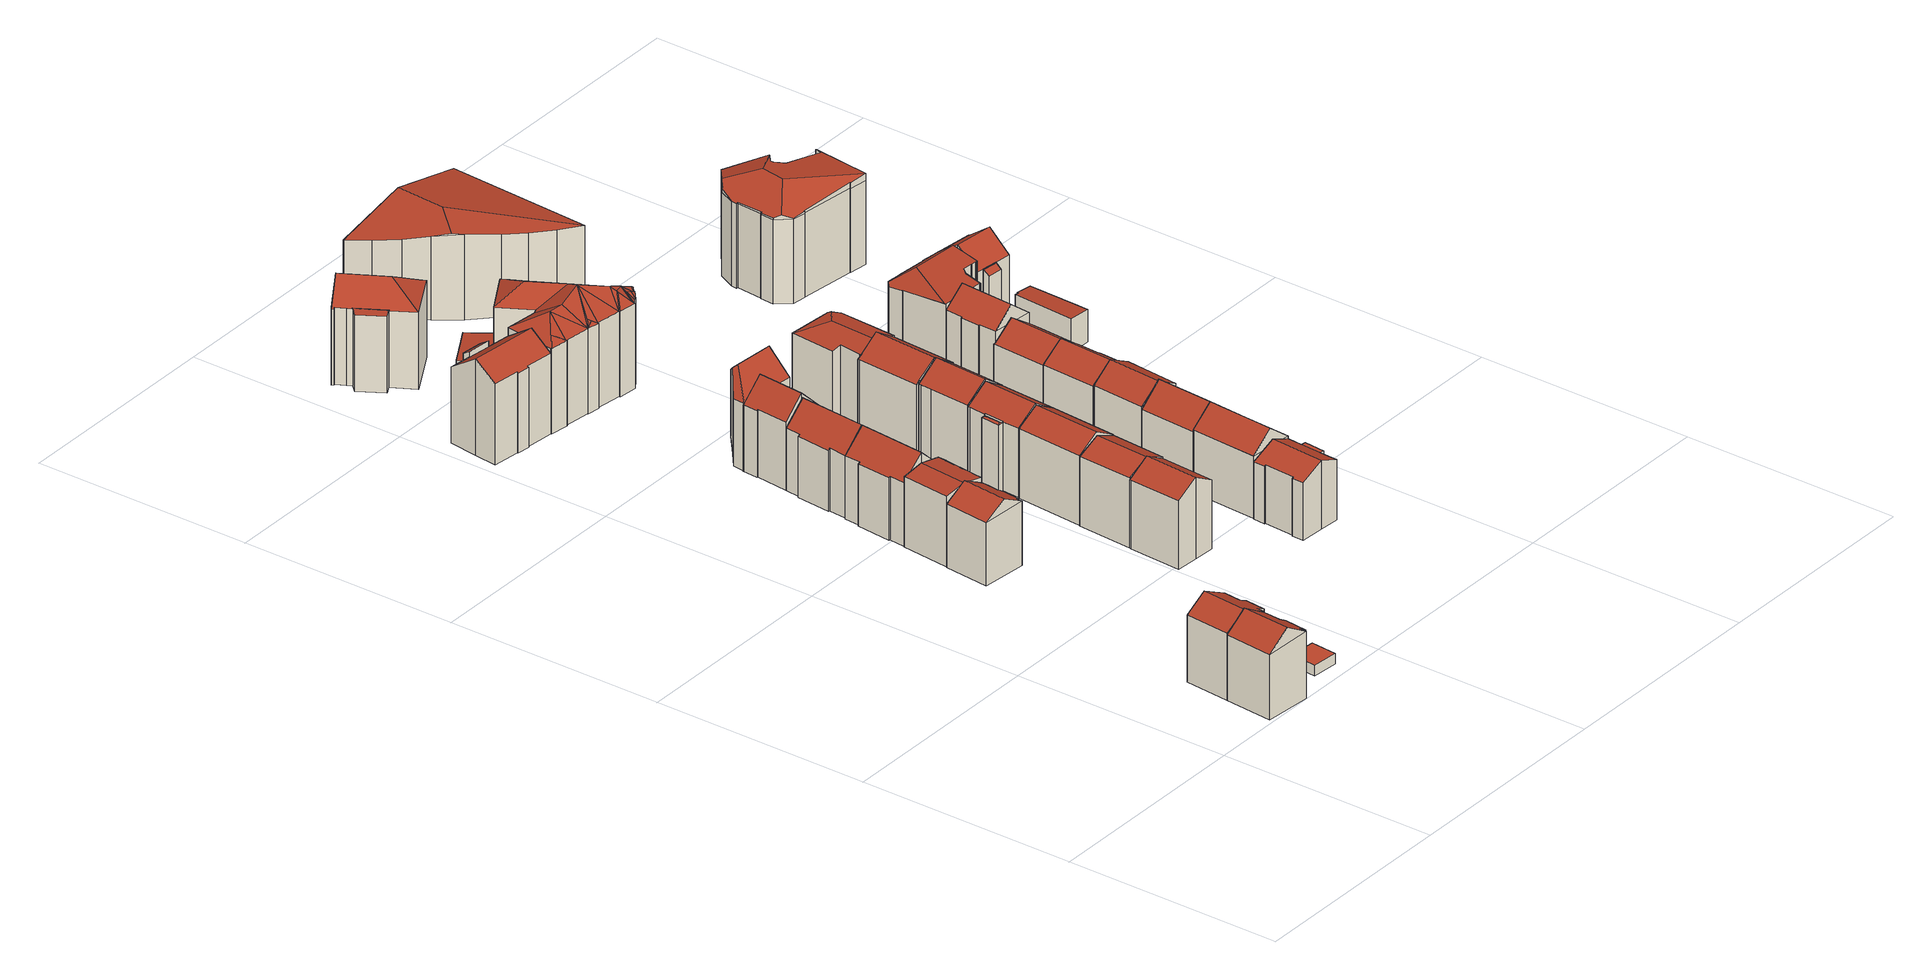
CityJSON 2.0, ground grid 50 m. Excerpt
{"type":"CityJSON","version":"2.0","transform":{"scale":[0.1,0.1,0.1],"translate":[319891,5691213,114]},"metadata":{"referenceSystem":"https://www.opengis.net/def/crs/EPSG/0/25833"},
"CityObjects":{
"building1":{"type":"Building","attributes":{"Dachtyp_tdc":"tdcFreeFormRoof","Gemeindeschluessel":14713000,"Dachneigung":31.63,"QualitaetDacherkennung":56,"Geometrietyp2DReferenz":"3000","function":"31001_9998","roofType":"5000","measuredHeight":18.72},"geometry":[{"type":"MultiSurface","lod":"2","boundaries":[[[0,1,2,3]],[[1,4,5,2]],[[4,6,7,5]],[[6,8,9,7]],[[8,10,11,9]],[[10,12,13,11]],[[12,14,15,13]],[[14,0,3,15]],[[16,17,1,0]],[[6,4,17,16,14,12,10,8]],[[4,1,17]],[[0,14,16]],[[3,2,5,7,9,11,13,15]]],"semantics":{"surfaces":[{"type":"WallSurface"},{"type":"RoofSurface"},{"type":"GroundSurface"}],"values":[0,0,0,0,0,0,0,0,1,1,0,0,2]}}]},
"building2":{"type":"Building","attributes":{"Dachtyp_tdc":"tdcFreeFormRoof","Gemeindeschluessel":14713000,"Dachneigung":27.07,"QualitaetDacherkennung":45,"Geometrietyp2DReferenz":"3000","function":"31001_9998","roofType":"5000","measuredHeight":18.36},"geometry":[{"type":"MultiSurface","lod":"2","boundaries":[[[18,19,20,21]],[[19,22,23,20]],[[22,24,5,23]],[[24,25,2,5]],[[25,26,27,2]],[[26,28,29,27]],[[28,30,31,29]],[[30,32,33,31]],[[32,34,35,33]],[[34,18,21,35]],[[36,37,26,25]],[[34,32,30,28,37,36,24,22,19,18]],[[28,26,37]],[[25,24,36]],[[21,20,23,5,2,27,29,31,33,35]]],"semantics":{"surfaces":[{"type":"WallSurface"},{"type":"RoofSurface"},{"type":"GroundSurface"}],"values":[0,0,0,0,0,0,0,0,0,0,1,1,0,0,2]}}]},
"building3":{"type":"Building","attributes":{"Dachtyp_tdc":"tdcPolyFlatRoof","Gemeindeschluessel":14713000,"Dachneigung":0,"QualitaetDacherkennung":78,"Geometrietyp2DReferenz":"3000","function":"31001_9998","roofType":"1000","measuredHeight":2.39},"geometry":[{"type":"MultiSurface","lod":"2","boundaries":[[[38,39,40,41]],[[39,42,43,40]],[[42,44,45,43]],[[44,38,41,45]],[[44,42,39,38]],[[41,40,43,45]]],"semantics":{"surfaces":[{"type":"WallSurface"},{"type":"RoofSurface"},{"type":"GroundSurface"}],"values":[0,0,0,0,1,2]}}]},
"building4":{"type":"Building","attributes":{"Dachtyp_tdc":"tdcFreeFormRoof","Gemeindeschluessel":14713000,"Dachneigung":29.13,"QualitaetDacherkennung":79,"Geometrietyp2DReferenz":"3000","function":"31001_9998","roofType":"5000","measuredHeight":17.51},"geometry":[{"type":"MultiSurface","lod":"2","boundaries":[[[46,47,48,49]],[[47,50,51,48]],[[50,52,53,51]],[[52,54,55,53]],[[54,56,57,55]],[[56,58,59,57]],[[58,60,61,59]],[[60,62,63,61]],[[62,64,65,63]],[[64,66,67,65]],[[66,68,69,67]],[[68,70,71,69]],[[70,46,49,71]],[[62,60,58,56,54,52,50,72,73,70,68,66,64]],[[73,72,47,46]],[[50,47,72]],[[46,70,73]],[[49,48,51,53,55,57,59,61,63,65,67,69,71]]],"semantics":{"surfaces":[{"type":"WallSurface"},{"type":"RoofSurface"},{"type":"GroundSurface"}],"values":[0,0,0,0,0,0,0,0,0,0,0,0,0,1,1,0,0,2]}}]},
"building5":{"type":"Building","attributes":{"Gemeindeschluessel":14713000,"Geometrietyp2DReferenz":"3000","function":"31001_9998","roofType":"9999"},"children":["building5-1","building5-2"]},
"building5-1":{"type":"BuildingPart","attributes":{"Dachtyp_tdc":"tdcPolyFlatRoof","Dachneigung":51.06,"QualitaetDacherkennung":59,"Geometrietyp2DReferenz":"3000","roofType":"2100","measuredHeight":15.85},"parents":["building5"],"geometry":[{"type":"MultiSurface","lod":"2","boundaries":[[[74,75,76,77]],[[75,78,79,76]],[[78,80,81,79]],[[80,82,83,81]],[[82,84,85,83]],[[84,86,87,85]],[[86,84,82,80,78,75,74,88]],[[89,77,76,79,81,83,85,87]],[[74,77,89,88]],[[89,87,86,88]]],"semantics":{"surfaces":[{"type":"WallSurface"},{"type":"RoofSurface"},{"type":"GroundSurface"},{"type":"ClosureSurface"}],"values":[0,0,0,0,0,0,1,2,3,3]}}]},
"building5-2":{"type":"BuildingPart","attributes":{"Dachtyp_tdc":"tdcGableRoof","Dachneigung":10.21,"QualitaetDacherkennung":66,"Geometrietyp2DReferenz":"3000","roofType":"3100","measuredHeight":16.88},"parents":["building5"],"geometry":[{"type":"MultiSurface","lod":"2","boundaries":[[[90,87,86]],[[90,91,92,87]],[[91,93,94,92]],[[93,95,96,94]],[[95,97,98,96]],[[97,99,100,98]],[[99,101,102,100]],[[101,103,74,77,102]],[[99,97,95,93]],[[93,91,90,104,103,101,99]],[[89,87,92,94,96,98,100,102,77]],[[86,88,104,90]],[[86,87,89,88]],[[88,74,103,104]],[[88,89,77,74]]],"semantics":{"surfaces":[{"type":"WallSurface"},{"type":"RoofSurface"},{"type":"GroundSurface"},{"type":"ClosureSurface"}],"values":[0,0,0,0,0,0,0,0,1,1,2,0,3,0,3]}}]},
"building6":{"type":"Building","attributes":{"Dachtyp_tdc":"tdcGableRoof","Gemeindeschluessel":14713000,"Dachneigung":43.75,"QualitaetDacherkennung":89,"Geometrietyp2DReferenz":"3000","function":"31001_9998","roofType":"3100","measuredHeight":19.05},"geometry":[{"type":"MultiSurface","lod":"2","boundaries":[[[105,106,107,108]],[[106,109,110,107]],[[109,111,112,110]],[[111,113,114,112]],[[113,115,116,114]],[[115,117,118,116]],[[117,119,120,118]],[[119,121,122,120]],[[121,123,124,122]],[[123,125,126,124]],[[125,127,128,126]],[[127,129,130,128]],[[129,131,132,130]],[[131,133,134,132]],[[133,105,108,134]],[[129,127,125,123,121,119,117,115]],[[115,113,111,109,106,105,133,131,129]],[[108,107,110,112,114,116,118,120,122,124,126,128,130,132,134]]],"semantics":{"surfaces":[{"type":"WallSurface"},{"type":"RoofSurface"},{"type":"GroundSurface"}],"values":[0,0,0,0,0,0,0,0,0,0,0,0,0,0,0,1,1,2]}}]},
"building7":{"type":"Building","attributes":{"Gemeindeschluessel":14713000,"Geometrietyp2DReferenz":"3000","function":"31001_9998","roofType":"9999"},"children":["building7-1","building7-2"]},
"building7-1":{"type":"BuildingPart","attributes":{"Dachtyp_tdc":"tdcGableRoof","Dachneigung":34.58,"QualitaetDacherkennung":81,"Geometrietyp2DReferenz":"3000","roofType":"3100","measuredHeight":21.74},"parents":["building7"],"geometry":[{"type":"MultiSurface","lod":"2","boundaries":[[[135,136,137,138]],[[136,139,140,137]],[[139,141,142,140]],[[141,143,144,142]],[[143,145,146,144]],[[145,147,148,146]],[[147,149,148]],[[150,151,152,153]],[[151,154,155,152]],[[154,156,157,155]],[[156,158,159,157]],[[158,160,161,159]],[[160,162,163,161]],[[162,135,138,163]],[[158,156,154,151,150,149,147,145,143]],[[143,141,139,136,135,162,160,158]],[[138,137,140,142,144,146,148,153,152,155,157,159,161,163]],[[153,148,149,150]]],"semantics":{"surfaces":[{"type":"WallSurface"},{"type":"RoofSurface"},{"type":"GroundSurface"},{"type":"ClosureSurface"}],"values":[0,0,0,0,0,0,0,0,0,0,0,0,0,0,1,1,2,3]}}]},
"building7-2":{"type":"BuildingPart","attributes":{"Dachtyp_tdc":"tdcPolyFlatRoof","Dachneigung":32.95,"QualitaetDacherkennung":65,"Geometrietyp2DReferenz":"3000","roofType":"2100","measuredHeight":18.47},"parents":["building7"],"geometry":[{"type":"MultiSurface","lod":"2","boundaries":[[[164,165,166,148,149]],[[165,167,168,166]],[[167,169,170,168]],[[169,171,172,170]],[[171,173,150,153,172]],[[173,171,169,167,165,164]],[[148,166,168,170,172,153]],[[149,150,173,164]],[[149,148,153,150]]],"semantics":{"surfaces":[{"type":"WallSurface"},{"type":"RoofSurface"},{"type":"GroundSurface"},{"type":"ClosureSurface"}],"values":[0,0,0,0,0,1,2,0,3]}}]},
"building8":{"type":"Building","attributes":{"Dachtyp_tdc":"tdcGableRoof","Gemeindeschluessel":14713000,"Dachneigung":44.72,"QualitaetDacherkennung":88,"Geometrietyp2DReferenz":"3000","function":"31001_9998","roofType":"3100","measuredHeight":18.91},"geometry":[{"type":"MultiSurface","lod":"2","boundaries":[[[174,175,176,177]],[[175,178,179,176]],[[178,180,181,179]],[[180,182,183,181]],[[182,184,185,183]],[[184,127,186,185]],[[127,187,188,186]],[[187,189,190,188]],[[189,191,192,190]],[[191,193,194,192]],[[193,195,196,194]],[[195,197,198,196]],[[197,199,200,198]],[[199,201,202,200]],[[201,174,177,202]],[[197,195,193,191,189,187,127,184]],[[184,182,180,178,175,174,201,199,197]],[[177,176,179,181,183,185,186,188,190,192,194,196,198,200,202]]],"semantics":{"surfaces":[{"type":"WallSurface"},{"type":"RoofSurface"},{"type":"GroundSurface"}],"values":[0,0,0,0,0,0,0,0,0,0,0,0,0,0,0,1,1,2]}}]},
"building9":{"type":"Building","attributes":{"Dachtyp_tdc":"tdcGableRoof","Gemeindeschluessel":14713000,"Dachneigung":29.95,"QualitaetDacherkennung":72,"Geometrietyp2DReferenz":"3000","function":"31001_9998","roofType":"3100","measuredHeight":18.5},"geometry":[{"type":"MultiSurface","lod":"2","boundaries":[[[203,204,205,206]],[[204,207,208,205]],[[207,209,210,208]],[[209,211,212,210]],[[211,213,214,212]],[[213,215,216,214]],[[215,203,206,216]],[[211,209,207,204,203]],[[203,215,213,211]],[[206,205,208,210,212,214,216]]],"semantics":{"surfaces":[{"type":"WallSurface"},{"type":"RoofSurface"},{"type":"GroundSurface"}],"values":[0,0,0,0,0,0,0,1,1,2]}}]},
"building10":{"type":"Building","attributes":{"Gemeindeschluessel":14713000,"Geometrietyp2DReferenz":"3000","function":"31001_9998","roofType":"9999"},"children":["building10-1","building10-2"]},
"building10-1":{"type":"BuildingPart","attributes":{"Dachtyp_tdc":"tdcFreeFormRoof","Dachneigung":42.79,"QualitaetDacherkennung":46,"Geometrietyp2DReferenz":"3000","roofType":"5000","measuredHeight":20.17},"parents":["building10"],"geometry":[{"type":"MultiSurface","lod":"2","boundaries":[[[217,218,219,220]],[[218,221,222,219]],[[221,223,224,225,222]],[[226,227,228,229]],[[227,230,231,228]],[[230,232,233,231]],[[232,234,235,233]],[[234,236,237,235]],[[236,238,239,237]],[[238,240,241,239]],[[240,217,220,241]],[[236,234,232,230,227,226,242]],[[226,243,244,223,221,218,242]],[[218,217,240,238,236,242]],[[220,219,222,225,245,229,228,231,233,235,237,239,241]],[[244,224,223]],[[229,245,243,226]],[[245,225,224,244,243]]],"semantics":{"surfaces":[{"type":"WallSurface"},{"type":"RoofSurface"},{"type":"GroundSurface"},{"type":"ClosureSurface"}],"values":[0,0,0,0,0,0,0,0,0,0,0,1,1,1,2,0,3,3]}}]},
"building10-2":{"type":"BuildingPart","attributes":{"Dachtyp_tdc":"tdcGableRoof","Dachneigung":44.51,"QualitaetDacherkennung":80,"Geometrietyp2DReferenz":"3000","roofType":"3100","measuredHeight":19.85},"parents":["building10"],"geometry":[{"type":"MultiSurface","lod":"2","boundaries":[[[246,247,227,228,248]],[[224,249,250,225]],[[249,251,252,250]],[[251,253,254,252]],[[253,255,256,254]],[[255,257,258,256]],[[257,246,248,258]],[[253,251,249,224,244,259]],[[259,247,246,257,255,253]],[[248,228,229,245,225,250,252,254,256,258]],[[243,226,227,247,259]],[[245,229,226,243]],[[226,229,228,227]],[[244,243,259]],[[245,243,244,224,225]]],"semantics":{"surfaces":[{"type":"WallSurface"},{"type":"RoofSurface"},{"type":"GroundSurface"},{"type":"ClosureSurface"}],"values":[0,0,0,0,0,0,0,1,1,2,0,3,3,0,3]}}]},
"building11":{"type":"Building","attributes":{"Dachtyp_tdc":"tdcGableRoof","Gemeindeschluessel":14713000,"Dachneigung":23.52,"QualitaetDacherkennung":71,"Geometrietyp2DReferenz":"3000","function":"31001_9998","roofType":"3100","measuredHeight":18.04},"geometry":[{"type":"MultiSurface","lod":"2","boundaries":[[[260,261,262,263]],[[261,264,265,262]],[[264,266,267,265]],[[266,260,263,267]],[[264,261,268]],[[260,266,269]],[[261,260,269,268]],[[266,264,268,269]],[[263,262,265,267]]],"semantics":{"surfaces":[{"type":"WallSurface"},{"type":"RoofSurface"},{"type":"GroundSurface"}],"values":[0,0,0,0,0,0,1,1,2]}}]},
"building12":{"type":"Building","attributes":{"Gemeindeschluessel":14713000,"Geometrietyp2DReferenz":"3000","function":"31001_9998","roofType":"9999"},"children":["building12-1","building12-2"]},
"building12-1":{"type":"BuildingPart","attributes":{"Dachtyp_tdc":"tdcHipAndGableRoof","Dachneigung":34.58,"QualitaetDacherkennung":80,"Geometrietyp2DReferenz":"3000","roofType":"5000","measuredHeight":21.68},"parents":["building12"],"geometry":[{"type":"MultiSurface","lod":"2","boundaries":[[[270,271,272,273]],[[271,274,275,272]],[[274,276,277,275]],[[276,278,279,277]],[[278,280,281,279]],[[280,282,283,281]],[[282,284,285,283]],[[284,286,287,285]],[[286,288,289,287]],[[288,290,291,289]],[[290,292,293,291]],[[288,286,294]],[[286,284,282,294]],[[282,280,278,276,274,271,270,295,292,290,288,294]],[[296,273,272,275,277,279,281,283,285,287,289,291,293]],[[270,273,296,295]],[[295,296,293,292]]],"semantics":{"surfaces":[{"type":"WallSurface"},{"type":"RoofSurface"},{"type":"GroundSurface"},{"type":"ClosureSurface"}],"values":[0,0,0,0,0,0,0,0,0,0,0,1,1,1,2,3,3]}}]},
"building12-2":{"type":"BuildingPart","attributes":{"Dachtyp_tdc":"tdcPolyFlatRoof","Dachneigung":4.95,"QualitaetDacherkennung":48,"Geometrietyp2DReferenz":"3000","roofType":"2100","measuredHeight":17.54},"parents":["building12"],"geometry":[{"type":"MultiSurface","lod":"2","boundaries":[[[297,298,291,293,292]],[[298,299,300,291]],[[299,301,302,300]],[[301,303,270,273,302]],[[304,303,301,299,298,297]],[[293,291,300,302,273,296]],[[295,270,303,304]],[[295,296,273,270]],[[292,295,304,297]],[[292,293,296,295]]],"semantics":{"surfaces":[{"type":"WallSurface"},{"type":"RoofSurface"},{"type":"GroundSurface"},{"type":"ClosureSurface"}],"values":[0,0,0,0,1,2,0,3,0,3]}}]},
"building13":{"type":"Building","attributes":{"Dachtyp_tdc":"tdcFreeFormRoof","Gemeindeschluessel":14713000,"Dachneigung":30.21,"QualitaetDacherkennung":78,"Geometrietyp2DReferenz":"3000","function":"31001_9998","roofType":"5000","measuredHeight":18.68},"geometry":[{"type":"MultiSurface","lod":"2","boundaries":[[[305,306,307,308]],[[306,309,310,307]],[[309,311,312,310]],[[311,313,314,312]],[[313,315,316,314]],[[315,305,308,316]],[[317,318,311,309,306,305]],[[315,313,318,317]],[[313,311,318]],[[305,315,317]],[[308,307,310,312,314,316]]],"semantics":{"surfaces":[{"type":"WallSurface"},{"type":"RoofSurface"},{"type":"GroundSurface"}],"values":[0,0,0,0,0,0,1,1,0,0,2]}}]},
"building14":{"type":"Building","attributes":{"Dachtyp_tdc":"tdcPolyFlatRoof","Gemeindeschluessel":14713000,"Dachneigung":3.75,"QualitaetDacherkennung":66,"Geometrietyp2DReferenz":"3000","function":"31001_9998","roofType":"2100","measuredHeight":6.88},"geometry":[{"type":"MultiSurface","lod":"2","boundaries":[[[319,320,321,322]],[[320,323,324,321]],[[323,325,326,324]],[[325,327,328,326]],[[327,319,322,328]],[[327,325,323,320,319]],[[322,321,324,326,328]]],"semantics":{"surfaces":[{"type":"WallSurface"},{"type":"RoofSurface"},{"type":"GroundSurface"}],"values":[0,0,0,0,0,1,2]}}]},
"building15":{"type":"Building","attributes":{"Dachtyp_tdc":"tdcFreeFormRoof","Gemeindeschluessel":14713000,"Dachneigung":30.52,"QualitaetDacherkennung":8,"Geometrietyp2DReferenz":"3000","function":"31001_9998","roofType":"5000","measuredHeight":23.87},"geometry":[{"type":"MultiSurface","lod":"2","boundaries":[[[329,330,331]],[[329,332,330]],[[333,332,329]],[[334,332,333]],[[334,335,332]],[[335,334,336]],[[337,330,332,338]],[[337,338,339]],[[330,337,339,331]],[[340,341,342,343]],[[344,340,343,345]],[[344,345,346]],[[347,348,349]],[[350,348,347]],[[351,348,350]],[[351,352,348]],[[352,346,353]],[[351,346,352]],[[351,344,346]],[[351,341,344]],[[341,351,354]],[[344,341,340]],[[355,352,353,356]],[[355,356,357]],[[352,355,357,348]],[[347,349,358]],[[350,347,358,359]],[[351,350,359,360]],[[361,362,363,329,354,351,360,364]],[[365,361,364,366]],[[367,365,366,368]],[[367,368,369]],[[362,361,365,367,369,370]],[[363,362,370,371]],[[333,329,363,371,372]],[[334,333,372,373]],[[374,375,336,334,373,376]],[[374,376,377]],[[375,374,377,378]],[[379,380,381,382,383,384,385,386,387,388,389,390,391,392,393,394,395,396,397,398,399,400,401,402,403,404,405,406]],[[338,332,404,403]],[[332,335,405,404]],[[335,378,406,405]],[[378,377,379,406]],[[336,375,378,335]],[[354,342,341]],[[329,342,354]],[[329,331,342]],[[377,376,380,379]],[[376,373,381,380]],[[373,372,382,381]],[[372,371,383,382]],[[371,370,384,383]],[[370,369,385,384]],[[369,368,386,385]],[[368,366,387,386]],[[366,364,388,387]],[[364,360,389,388]],[[360,359,390,389]],[[359,358,391,390]],[[358,349,392,391]],[[349,348,393,392]],[[348,357,394,393]],[[357,356,395,394]],[[356,353,396,395]],[[353,346,397,396]],[[346,345,398,397]],[[345,343,399,398]],[[343,342,400,399]],[[342,331,401,400]],[[331,339,402,401]],[[339,338,403,402]]],"semantics":{"surfaces":[{"type":"RoofSurface"},{"type":"GroundSurface"},{"type":"WallSurface"}],"values":[0,0,0,0,0,0,0,0,0,0,0,0,0,0,0,0,0,0,0,0,0,0,0,0,0,0,0,0,0,0,0,0,0,0,0,0,0,0,0,1,2,2,2,2,0,0,0,0,2,2,2,2,2,2,2,2,2,2,2,2,2,2,2,2,2,2,2,2,2,2,2,2]}}]},
"building16":{"type":"Building","attributes":{"Gemeindeschluessel":14713000,"Geometrietyp2DReferenz":"3000","function":"31001_9998","roofType":"9999"},"children":["building16-1","building16-2"]},
"building16-1":{"type":"BuildingPart","attributes":{"Dachtyp_tdc":"tdcGableRoof","Dachneigung":32.49,"QualitaetDacherkennung":80,"Geometrietyp2DReferenz":"3000","roofType":"3100","measuredHeight":18.93},"parents":["building16"],"geometry":[{"type":"MultiSurface","lod":"2","boundaries":[[[407,408,409,410]],[[408,411,412,409]],[[411,413,414,415,412]],[[416,417,418,419,420]],[[417,421,422,418]],[[421,423,424,422]],[[423,425,426,424]],[[425,313,427,426]],[[313,407,410,427]],[[423,421,417,416,428,429,413,411,408,407]],[[407,313,425,423]],[[410,409,412,415,430,431,419,418,422,424,426,427]],[[432,414,413,429]],[[432,430,415,414]],[[433,432,429,428]],[[433,431,430,432]],[[416,420,433,428]],[[420,419,431,433]]],"semantics":{"surfaces":[{"type":"WallSurface"},{"type":"RoofSurface"},{"type":"GroundSurface"},{"type":"ClosureSurface"}],"values":[0,0,0,0,0,0,0,0,0,1,1,2,0,3,0,3,0,3]}}]},
"building16-2":{"type":"BuildingPart","attributes":{"Dachtyp_tdc":"tdcFreeFormRoof","Dachneigung":29.95,"QualitaetDacherkennung":14,"Geometrietyp2DReferenz":"3000","roofType":"5000","measuredHeight":15.58},"parents":["building16"],"geometry":[{"type":"MultiSurface","lod":"2","boundaries":[[[414,434,435,415]],[[434,436,437,435]],[[436,420,419,437]],[[438,433,420,436]],[[439,438,436,434]],[[439,434,414,432]],[[438,439,432,433]],[[415,435,437,419,431,430]],[[431,419,420,433]],[[430,431,433,432]],[[415,430,432,414]]],"semantics":{"surfaces":[{"type":"WallSurface"},{"type":"RoofSurface"},{"type":"GroundSurface"},{"type":"ClosureSurface"}],"values":[0,0,0,1,1,1,1,2,3,3,3]}}]},
"building17":{"type":"Building","attributes":{"Dachtyp_tdc":"tdcGableRoof","Gemeindeschluessel":14713000,"Dachneigung":35.33,"QualitaetDacherkennung":74,"Geometrietyp2DReferenz":"3000","function":"31001_9998","roofType":"3100","measuredHeight":19.3},"geometry":[{"type":"MultiSurface","lod":"2","boundaries":[[[440,441,442,443]],[[441,444,445,442]],[[444,446,447,445]],[[446,448,449,447]],[[448,450,451,449]],[[450,452,453,451]],[[452,454,455,453]],[[454,440,443,455]],[[450,448,446,444,441,440]],[[440,454,452,450]],[[443,442,445,447,449,451,453,455]]],"semantics":{"surfaces":[{"type":"WallSurface"},{"type":"RoofSurface"},{"type":"GroundSurface"}],"values":[0,0,0,0,0,0,0,0,1,1,2]}}]},
"building18":{"type":"Building","attributes":{"Gemeindeschluessel":14713000,"Geometrietyp2DReferenz":"3000","function":"31001_9998","roofType":"9999"},"children":["building18-1","building18-2"]},
"building18-1":{"type":"BuildingPart","attributes":{"Dachtyp_tdc":"tdcGableRoof","Dachneigung":24.39,"QualitaetDacherkennung":84,"Geometrietyp2DReferenz":"3000","roofType":"3100","measuredHeight":15.62},"parents":["building18"],"geometry":[{"type":"MultiSurface","lod":"2","boundaries":[[[456,457,458,459]],[[457,460,461,458]],[[460,462,463,461]],[[462,464,465,463]],[[464,466,467,465]],[[466,468,469,467]],[[468,470,469]],[[471,472,473,474,475]],[[472,476,477,473]],[[476,478,479,477]],[[478,480,481,479]],[[480,482,483,481]],[[482,456,459,483]],[[478,476,472,471,468,466,464]],[[464,462,460,457,456,482,480,478]],[[459,458,461,463,465,467,469,474,473,477,479,481,483]],[[475,470,468,471]],[[475,474,469,470]]],"semantics":{"surfaces":[{"type":"WallSurface"},{"type":"RoofSurface"},{"type":"GroundSurface"},{"type":"ClosureSurface"}],"values":[0,0,0,0,0,0,0,0,0,0,0,0,0,1,1,2,0,3]}}]},
"building18-2":{"type":"BuildingPart","attributes":{"Dachtyp_tdc":"tdcPolyFlatRoof","Dachneigung":0,"QualitaetDacherkennung":83,"Geometrietyp2DReferenz":"3000","roofType":"1000","measuredHeight":13.51},"parents":["building18"],"geometry":[{"type":"MultiSurface","lod":"2","boundaries":[[[470,484,485,469]],[[484,486,487,485]],[[486,475,474,487]],[[475,486,484,470]],[[469,485,487,474]],[[469,474,475,470]]],"semantics":{"surfaces":[{"type":"WallSurface"},{"type":"RoofSurface"},{"type":"GroundSurface"},{"type":"ClosureSurface"}],"values":[0,0,0,1,2,3]}}]},
"building19":{"type":"Building","attributes":{"Dachtyp_tdc":"tdcFreeFormRoof","Gemeindeschluessel":14713000,"Dachneigung":33.81,"QualitaetDacherkennung":83,"Geometrietyp2DReferenz":"3000","function":"31001_9998","roofType":"5000","measuredHeight":19.39},"geometry":[{"type":"MultiSurface","lod":"2","boundaries":[[[488,489,490]],[[491,492,493,494,495,496,497]],[[498,499,492,491]],[[499,500,493,492]],[[500,501,494,493]],[[501,502,495,494]],[[502,489,496,495]],[[489,488,497,496]],[[488,498,491,497]],[[490,503,501,500,499,498,488]],[[489,502,503,490]],[[502,501,503]]],"semantics":{"surfaces":[{"type":"WallSurface"},{"type":"GroundSurface"},{"type":"RoofSurface"}],"values":[0,1,0,0,0,0,0,0,0,2,2,0]}}]},
"building20":{"type":"Building","attributes":{"Dachtyp_tdc":"tdcGableRoof","Gemeindeschluessel":14713000,"Dachneigung":38.11,"QualitaetDacherkennung":85,"Geometrietyp2DReferenz":"3000","function":"31001_9998","roofType":"3100","measuredHeight":18.21},"geometry":[{"type":"MultiSurface","lod":"2","boundaries":[[[504,505,506,507]],[[505,508,509,506]],[[508,510,511,509]],[[510,512,513,511]],[[512,504,507,513]],[[514,515,516,517]],[[510,508,505,517,516]],[[510,516,515,512]],[[512,515,514,504]],[[504,514,517,505]],[[507,506,509,511,513]]],"semantics":{"surfaces":[{"type":"WallSurface"},{"type":"RoofSurface"},{"type":"GroundSurface"}],"values":[0,0,0,0,0,1,1,0,0,0,2]}}]},
"building21":{"type":"Building","attributes":{"Dachtyp_tdc":"tdcFreeFormRoof","Gemeindeschluessel":14713000,"Dachneigung":10.35,"QualitaetDacherkennung":63,"Geometrietyp2DReferenz":"3000","function":"31001_9998","roofType":"5000","measuredHeight":16.91},"geometry":[{"type":"MultiSurface","lod":"2","boundaries":[[[518,519,520,521]],[[519,522,523,520]],[[522,524,525,523]],[[524,526,527,525]],[[526,528,529,527]],[[528,530,531,529]],[[530,532,533,531]],[[532,534,535,533]],[[534,536,537,535]],[[536,518,521,537]],[[538,532,530,528,539]],[[540,538,539,526,524,522,519]],[[518,536,534,532,538,540]],[[519,518,540]],[[528,526,539]],[[521,520,523,525,527,529,531,533,535,537]]],"semantics":{"surfaces":[{"type":"WallSurface"},{"type":"RoofSurface"},{"type":"GroundSurface"}],"values":[0,0,0,0,0,0,0,0,0,0,1,1,1,0,0,2]}}]},
"building22":{"type":"Building","attributes":{"Gemeindeschluessel":14713000,"Geometrietyp2DReferenz":"3000","function":"31001_9998","roofType":"9999"},"children":["building22-1","building22-2"]},
"building22-1":{"type":"BuildingPart","attributes":{"Dachtyp_tdc":"tdcGableRoof","Dachneigung":41.6,"QualitaetDacherkennung":76,"Geometrietyp2DReferenz":"3000","roofType":"3100","measuredHeight":18.04},"parents":["building22"],"geometry":[{"type":"MultiSurface","lod":"2","boundaries":[[[541,542,543,544,545]],[[542,546,547,543]],[[546,517,548,547]],[[517,549,550,548]],[[549,551,552,550]],[[551,553,554,552]],[[553,555,556,554]],[[555,557,558,556]],[[557,559,558]],[[553,551,549,517]],[[517,546,542,541,557,555,553]],[[544,543,547,548,550,552,554,556,558]],[[545,559,557,541]],[[545,544,558,559]]],"semantics":{"surfaces":[{"type":"WallSurface"},{"type":"RoofSurface"},{"type":"GroundSurface"},{"type":"ClosureSurface"}],"values":[0,0,0,0,0,0,0,0,0,1,1,2,0,3]}}]},
"building22-2":{"type":"BuildingPart","attributes":{"Dachtyp_tdc":"tdcPolyFlatRoof","Dachneigung":41.91,"QualitaetDacherkennung":81,"Geometrietyp2DReferenz":"3000","roofType":"2100","measuredHeight":13.56},"parents":["building22"],"geometry":[{"type":"MultiSurface","lod":"2","boundaries":[[[560,545,544,561]],[[559,562,563,558]],[[562,560,561,563]],[[562,559,545,560]],[[561,544,558,563]],[[559,558,544,545]]],"semantics":{"surfaces":[{"type":"WallSurface"},{"type":"RoofSurface"},{"type":"GroundSurface"},{"type":"ClosureSurface"}],"values":[0,0,0,1,2,3]}}]},
"building23":{"type":"Building","attributes":{"Gemeindeschluessel":14713000,"Geometrietyp2DReferenz":"3000","function":"31001_9998","roofType":"9999"},"children":["building23-1","building23-2"]},
"building23-1":{"type":"BuildingPart","attributes":{"Dachtyp_tdc":"tdcPolyFlatRoof","Dachneigung":38.45,"QualitaetDacherkennung":96,"Geometrietyp2DReferenz":"3000","roofType":"2100","measuredHeight":13.74},"parents":["building23"],"geometry":[{"type":"MultiSurface","lod":"2","boundaries":[[[564,565,566,567]],[[565,568,569,566]],[[568,570,571,569]],[[570,568,565,564]],[[567,566,569,571]],[[567,571,570,564]]],"semantics":{"surfaces":[{"type":"WallSurface"},{"type":"RoofSurface"},{"type":"GroundSurface"},{"type":"ClosureSurface"}],"values":[0,0,0,1,2,3]}}]},
"building23-2":{"type":"BuildingPart","attributes":{"Dachtyp_tdc":"tdcGableRoof","Dachneigung":29.34,"QualitaetDacherkennung":69,"Geometrietyp2DReferenz":"3000","roofType":"3100","measuredHeight":17.64},"parents":["building23"],"geometry":[{"type":"MultiSurface","lod":"2","boundaries":[[[572,573,574,575]],[[573,576,567,574]],[[576,564,567]],[[577,578,579,571,570]],[[578,580,581,579]],[[580,572,575,581]],[[572,580,582,583]],[[584,585,583,582,586,587]],[[576,584,587,577]],[[577,587,586,578]],[[578,586,582,580]],[[573,585,584,576]],[[572,583,585,573]],[[575,574,567,571,579,581]],[[570,564,576,577]],[[570,571,567,564]]],"semantics":{"surfaces":[{"type":"WallSurface"},{"type":"RoofSurface"},{"type":"GroundSurface"},{"type":"ClosureSurface"}],"values":[0,0,0,0,0,0,1,1,0,0,0,0,0,2,0,3]}}]},
"building24":{"type":"Building","attributes":{"name":"Deutsche Angestellten-Akademie Technikum","Dachtyp_tdc":"tdcFreeFormRoof","Gemeindeschluessel":14713000,"Dachneigung":11.44,"QualitaetDacherkennung":13,"Geometrietyp2DReferenz":"3000","function":"31001_3021","roofType":"5000","measuredHeight":20.95},"geometry":[{"type":"MultiSurface","lod":"2","boundaries":[[[588,589,590,591]],[[589,592,593,590]],[[592,594,595,593]],[[594,596,597,595]],[[596,598,599,597]],[[598,600,601,599]],[[600,602,603,601]],[[602,604,605,603]],[[604,606,607,605]],[[606,588,591,607]],[[596,594,592,608,609,600,598]],[[592,589,610,608]],[[609,608,610,588,606,604,602]],[[589,588,610]],[[602,600,609]],[[591,590,593,595,597,599,601,603,605,607]]],"semantics":{"surfaces":[{"type":"WallSurface"},{"type":"RoofSurface"},{"type":"GroundSurface"}],"values":[0,0,0,0,0,0,0,0,0,0,1,1,1,0,0,2]}}]},
"building25":{"type":"Building","attributes":{"Dachtyp_tdc":"tdcFreeFormRoof","Gemeindeschluessel":14713000,"Dachneigung":34.88,"QualitaetDacherkennung":84,"Geometrietyp2DReferenz":"3000","function":"31001_9998","roofType":"5000","measuredHeight":17.32},"geometry":[{"type":"MultiSurface","lod":"2","boundaries":[[[611,612,613,614]],[[612,615,616,613]],[[615,617,618,616]],[[617,619,620,618]],[[619,621,622,620]],[[621,623,624,622]],[[623,625,626,624]],[[625,627,628,626]],[[627,629,630,628]],[[629,611,614,630]],[[631,632,629,627,625,623]],[[612,611,632,631,621,619,617,615]],[[623,621,631]],[[611,629,632]],[[614,613,616,618,620,622,624,626,628,630]]],"semantics":{"surfaces":[{"type":"WallSurface"},{"type":"RoofSurface"},{"type":"GroundSurface"}],"values":[0,0,0,0,0,0,0,0,0,0,1,1,0,0,2]}}]},
"building26":{"type":"Building","attributes":{"Dachtyp_tdc":"tdcGableRoof","Gemeindeschluessel":14713000,"Dachneigung":34.53,"QualitaetDacherkennung":82,"Geometrietyp2DReferenz":"3000","function":"31001_9998","roofType":"3100","measuredHeight":16.99},"geometry":[{"type":"MultiSurface","lod":"2","boundaries":[[[633,634,635,636]],[[634,637,638,635]],[[637,639,640,638]],[[639,641,642,640]],[[641,643,644,642]],[[643,645,646,644]],[[645,647,648,646]],[[647,649,650,648]],[[649,651,652,650]],[[651,633,636,652]],[[647,645,643,641,639,637,634]],[[634,633,651,649,647]],[[636,635,638,640,642,644,646,648,650,652]]],"semantics":{"surfaces":[{"type":"WallSurface"},{"type":"RoofSurface"},{"type":"GroundSurface"}],"values":[0,0,0,0,0,0,0,0,0,0,1,1,2]}}]},
"building27":{"type":"Building","attributes":{"Dachtyp_tdc":"tdcFreeFormRoof","Gemeindeschluessel":14713000,"Dachneigung":39.03,"QualitaetDacherkennung":78,"Geometrietyp2DReferenz":"3000","function":"31001_9998","roofType":"5000","measuredHeight":19.92},"geometry":[{"type":"MultiSurface","lod":"2","boundaries":[[[653,654,655,656]],[[654,657,658,655]],[[657,659,660,658]],[[659,661,662,660]],[[661,663,664,662]],[[663,665,666,664]],[[665,667,668,666]],[[667,669,670,668]],[[669,653,656,670]],[[653,669,667,671,672]],[[672,671,665,663,661,659,657,654]],[[654,653,672]],[[667,665,671]],[[656,655,658,660,662,664,666,668,670]]],"semantics":{"surfaces":[{"type":"WallSurface"},{"type":"RoofSurface"},{"type":"GroundSurface"}],"values":[0,0,0,0,0,0,0,0,0,1,1,0,0,2]}}]},
"building28":{"type":"Building","attributes":{"Dachtyp_tdc":"tdcFreeFormRoof","Gemeindeschluessel":14713000,"Dachneigung":10.13,"QualitaetDacherkennung":27,"Geometrietyp2DReferenz":"3000","function":"31001_9998","roofType":"5000","measuredHeight":19.32},"geometry":[{"type":"MultiSurface","lod":"2","boundaries":[[[673,674,675,676]],[[674,677,678,675]],[[677,679,680,678]],[[679,681,682,680]],[[681,683,684,682]],[[683,685,686,684]],[[685,687,688,686]],[[687,689,690,688]],[[689,691,692,690]],[[691,693,694,692]],[[693,695,696,694]],[[695,697,698,696]],[[697,699,700,698]],[[699,701,702,700]],[[701,703,704,702]],[[703,705,706,704]],[[705,707,708,706]],[[707,709,710,708]],[[709,711,712,710]],[[711,713,714,712]],[[713,673,676,714]],[[715,716,679,677,674,717]],[[711,709,707,705,703,701,699,697,695,718,715,717,673,713]],[[693,691,689,687,685,683,681,716,715,718]],[[674,673,717]],[[681,679,716]],[[695,693,718]],[[676,675,678,680,682,684,686,688,690,692,694,696,698,700,702,704,706,708,710,712,714]]],"semantics":{"surfaces":[{"type":"WallSurface"},{"type":"RoofSurface"},{"type":"GroundSurface"}],"values":[0,0,0,0,0,0,0,0,0,0,0,0,0,0,0,0,0,0,0,0,0,1,1,1,0,0,0,2]}}]},
"building29":{"type":"Building","attributes":{"Gemeindeschluessel":14713000,"Geometrietyp2DReferenz":"3000","function":"31001_9998","roofType":"9999"},"children":["building29-1","building29-2"]},
"building29-1":{"type":"BuildingPart","attributes":{"Dachtyp_tdc":"tdcGableRoof","Dachneigung":41.06,"QualitaetDacherkennung":73,"Geometrietyp2DReferenz":"3000","roofType":"3100","measuredHeight":19.85},"parents":["building29"],"geometry":[{"type":"MultiSurface","lod":"2","boundaries":[[[719,720,721,722,723]],[[720,724,725,721]],[[724,726,727,725]],[[726,728,729,727]],[[728,691,730,729]],[[691,731,732,730]],[[731,733,734,732]],[[733,735,736,734]],[[735,737,738,736]],[[737,739,740,738]],[[735,733,731,691,728,726]],[[726,724,720,719,741,739,737,735]],[[722,721,725,727,729,730,732,734,736,738,740]],[[723,739,741,719]],[[723,722,740,739]]],"semantics":{"surfaces":[{"type":"WallSurface"},{"type":"RoofSurface"},{"type":"GroundSurface"},{"type":"ClosureSurface"}],"values":[0,0,0,0,0,0,0,0,0,0,1,1,2,0,3]}}]},
"building29-2":{"type":"BuildingPart","attributes":{"Dachtyp_tdc":"tdcPolyFlatRoof","Dachneigung":34.51,"QualitaetDacherkennung":67,"Geometrietyp2DReferenz":"3000","roofType":"2100","measuredHeight":15.44},"parents":["building29"],"geometry":[{"type":"MultiSurface","lod":"2","boundaries":[[[739,742,743,740]],[[742,744,745,743]],[[744,720,721,745]],[[720,723,722,721]],[[723,720,744,742,739]],[[740,743,745,721,722]],[[740,722,723,739]]],"semantics":{"surfaces":[{"type":"WallSurface"},{"type":"RoofSurface"},{"type":"GroundSurface"},{"type":"ClosureSurface"}],"values":[0,0,0,0,1,2,3]}}]},
"building30":{"type":"Building","attributes":{"Dachtyp_tdc":"tdcPolyFlatRoof","Gemeindeschluessel":14713000,"Dachneigung":2.82,"QualitaetDacherkennung":76,"Geometrietyp2DReferenz":"3000","function":"31001_9998","roofType":"2100","measuredHeight":7.58},"geometry":[{"type":"MultiSurface","lod":"2","boundaries":[[[746,747,748,749]],[[747,750,751,748]],[[750,752,753,751]],[[752,754,755,753]],[[754,756,757,755]],[[756,758,759,757]],[[758,746,749,759]],[[758,756,754,752,750,747,746]],[[749,748,751,753,755,757,759]]],"semantics":{"surfaces":[{"type":"WallSurface"},{"type":"RoofSurface"},{"type":"GroundSurface"}],"values":[0,0,0,0,0,0,0,1,2]}}]},
"building31":{"type":"Building","attributes":{"Dachtyp_tdc":"tdcFreeFormRoof","Gemeindeschluessel":14713000,"Dachneigung":11.02,"QualitaetDacherkennung":22,"Geometrietyp2DReferenz":"3000","function":"31001_9998","roofType":"5000","measuredHeight":23.8},"geometry":[{"type":"MultiSurface","lod":"2","boundaries":[[[760,761,762,763]],[[763,762,764,765]],[[765,764,766]],[[767,768,769,770]],[[771,768,767]],[[770,769,772,773,774]],[[775,776,777,778]],[[778,777,779,780]],[[781,782,783,784]],[[780,779,782,781]],[[784,783,785,786]],[[774,773,787,788]],[[789,790,791,792,793,794,795,796,797,798,799,800,801,802,803,804,805,806,807,808,809,810,811]],[[778,780,790,789]],[[780,781,791,790]],[[781,784,792,791]],[[784,786,793,792]],[[786,812,794,793]],[[812,760,795,794]],[[760,763,796,795]],[[763,765,797,796]],[[765,766,798,797]],[[766,771,799,798]],[[771,767,800,799]],[[767,770,801,800]],[[770,774,802,801]],[[774,788,803,802]],[[788,813,804,803]],[[813,814,805,804]],[[814,815,806,805]],[[815,816,807,806]],[[816,817,808,807]],[[817,818,809,808]],[[818,819,810,809]],[[819,775,811,810]],[[775,778,789,811]],[[787,773,772,820,821]],[[785,783,782,779,777,776,822,823]],[[772,769,768,771,766,764,762,761,824,823,822,820]],[[825,826,827,828,829,830,821,820,822,776,831]],[[819,831,776,775]],[[818,825,831,819]],[[813,830,829,814]],[[788,787,821,830,813]],[[814,829,828,815]],[[815,828,827,816]],[[816,827,826,817]],[[817,826,825,818]],[[812,824,761,760]],[[786,785,823,824,812]]],"semantics":{"surfaces":[{"type":"WallSurface"},{"type":"GroundSurface"},{"type":"RoofSurface"}],"values":[0,0,0,0,0,0,0,0,0,0,0,0,1,0,0,0,0,0,0,0,0,0,0,0,0,0,0,0,0,0,0,0,0,0,0,0,2,2,2,2,0,0,0,0,0,0,0,0,0,0]}}]}
},
"vertices":[
[162,9,158],[172,120,158],[172,120,10],[162,9,10],[279,110,161],[279,110,10],[275,71,162],[275,71,10],[293,69,151],[293,69,10],[288,17,151],[288,17,10],[271,19,162],[271,19,10],[269,1,162],[269,1,10],[212,5,197],[221,115,197],
[279,128,164],[278,113,164],[278,113,10],[279,128,10],[279,113,163],[279,113,10],[279,110,163],[172,120,161],[181,224,161],[181,224,10],[287,213,164],[287,213,10],[284,174,164],[284,174,10],[303,172,154],[303,172,10],[299,126,154],[299,126,10],[220,115,194],[230,219,194],
[346,38,35],[351,98,35],[351,98,11],[346,38,11],[411,93,35],[411,93,11],[406,33,35],[406,33,11],
[225,744,161],[234,847,162],[234,847,18],[225,744,18],[332,837,167],[332,837,18],[337,837,164],[337,837,18],[336,822,164],[336,822,18],[334,798,164],[334,798,18],[340,797,160],[340,797,18],[343,791,158],[343,791,18],[339,754,158],[339,754,18],[334,748,161],[334,748,18],[329,748,164],[329,748,18],[328,738,164],[328,738,18],[328,735,164],[328,735,18],[285,842,193],[275,739,193],
[342,931,177],[341,924,177],[341,924,19],[342,931,19],[349,923,167],[349,923,19],[359,912,154],[359,912,19],[356,878,154],[356,878,19],[350,872,160],[350,872,19],[334,859,178],[334,859,19],[342,932,178],[342,932,19],
[334,859,179],[332,837,179],[332,837,19],[283,842,188],[283,842,19],[234,847,179],[234,847,19],[245,958,179],[245,958,19],[294,954,188],[294,954,19],[343,949,179],[343,949,19],[342,931,179],[342,932,179],
[358,1082,161],[357,1063,161],[357,1063,21],[358,1082,21],[347,953,161],[347,953,21],[347,949,161],[347,949,21],[343,949,164],[343,949,21],[295,954,211],[295,954,21],[245,958,164],[245,958,21],[248,995,164],[248,995,21],[245,995,162],[245,995,21],[252,1075,162],[252,1075,21],[255,1074,165],[255,1074,21],[258,1112,164],[258,1112,21],[308,1108,211],[308,1108,21],[358,1103,163],[358,1103,21],[360,1103,161],[360,1103,21],
[95,1757,210],[65,1760,210],[65,1760,29],[95,1757,29],[65,1762,212],[65,1762,29],[3,1769,212],[3,1769,29],[9,1821,247],[9,1821,29],[17,1887,201],[17,1887,29],[67,1881,202],[67,1881,29],[67,1881,201],[122,1875,201],[122,1874,202],[122,1874,29],[122,1875,29],[174,1869,201],[174,1869,29],[174,1866,204],[174,1866,29],[167,1804,247],[167,1804,29],[160,1752,212],[160,1752,29],[95,1759,212],[95,1759,29],
[67,1881,214],[68,1895,205],[68,1895,29],[74,1900,201],[74,1900,29],[120,1894,202],[120,1894,29],[124,1889,205],[124,1889,29],[122,1875,214],
[365,1198,163],[366,1198,161],[366,1198,23],[365,1198,23],[361,1141,162],[361,1141,23],[359,1121,162],[359,1121,23],[358,1103,162],[358,1103,23],[307,1108,212],[307,1108,23],[258,1112,23],[262,1152,165],[262,1152,23],[258,1152,161],[258,1152,23],[265,1231,162],[265,1231,23],[269,1230,165],[269,1230,23],[272,1265,165],[272,1265,23],[320,1261,212],[320,1261,23],[367,1258,165],[367,1258,23],[370,1257,163],[370,1257,23],
[553,482,201],[501,485,171],[501,485,16],[553,482,16],[508,605,171],[508,605,16],[508,609,171],[508,609,16],[560,607,201],[560,607,16],[609,604,173],[609,604,16],[601,479,173],[601,479,16],
[421,1464,180],[418,1416,226],[418,1416,24],[421,1464,24],[414,1363,176],[414,1363,24],[376,1366,176],[376,1366,175],[376,1366,24],[281,1374,176],[279,1374,173],[279,1374,24],[281,1374,24],[279,1375,173],[279,1375,24],[281,1375,176],[281,1375,24],[284,1401,176],[284,1401,24],[320,1431,219],[320,1431,24],[371,1474,174],[371,1474,24],[422,1469,175],[422,1469,24],[325,1423,226],[327,1370,176],[374,1366,176],[327,1370,24],
[276,1339,175],[279,1374,175],[276,1339,24],[368,1261,174],[368,1261,24],[367,1258,174],[367,1258,24],[318,1262,223],[318,1262,24],[272,1265,177],[272,1265,24],[278,1339,177],[278,1339,24],[327,1370,223],
[508,609,175],[515,735,175],[515,735,17],[508,609,17],[617,730,176],[617,730,17],[609,604,176],[609,604,17],[568,733,198],[560,607,198],
[66,2163,209],[60,2173,210],[60,2173,36],[66,2163,36],[49,2194,210],[49,2194,36],[46,2192,208],[46,2192,36],[43,2197,208],[43,2197,36],[46,2199,210],[46,2199,36],[98,2228,252],[98,2228,36],[152,2259,210],[152,2259,36],[237,2111,210],[237,2111,36],[132,2052,210],[132,2052,36],[102,2102,210],[102,2102,36],[103,2102,210],[103,2102,36],[154,2132,252],[66,2164,210],[66,2164,36],
[103,2102,211],[102,2102,211],[84,2092,209],[84,2092,36],[51,2146,209],[51,2146,36],[66,2163,211],[66,2164,211],
[515,735,176],[526,889,176],[526,889,19],[515,735,19],[526,891,176],[526,891,19],[527,891,176],[527,891,19],[629,884,176],[629,884,19],[617,730,177],[617,730,19],[567,733,206],[578,888,206],
[217,1934,102],[180,1997,98],[180,1997,34],[217,1934,34],[243,2033,98],[243,2033,34],[272,2050,98],[272,2050,34],[308,1987,102],[308,1987,34],
[323,1810,268],[279,1753,232],[292,1737,223],[264,1740,223],[259,1799,258],[225,1803,257],[203,1747,223],[184,1770,236],[278,1743,232],[264,1739,223],[292,1735,223],[382,1757,242],[384,1760,243],[352,1730,223],[352,1728,223],[391,1727,225],[394,1723,223],[394,1725,223],[438,1764,225],[427,1752,223],[439,1762,223],[410,1769,238],[408,1768,238],[407,1753,232],[406,1735,223],[380,1773,250],[412,1748,232],[408,1732,223],[429,1750,223],[441,1764,223],[419,1800,223],[418,1799,223],[301,1958,236],[289,1915,254],[333,1841,254],[330,1951,223],[302,1959,236],[331,1951,223],[309,1986,224],[310,1988,223],[308,1987,223],[217,1934,223],[259,1863,223],[248,1858,223],[174,1866,223],[162,1752,224],[184,1769,236],[160,1752,223],[160,1750,223],[203,1745,223],[160,1750,30],[160,1752,30],[174,1866,30],[248,1858,30],[259,1863,30],[217,1934,30],[308,1987,30],[310,1988,30],[331,1951,30],[330,1951,30],[418,1799,30],[419,1800,30],[441,1764,30],[439,1762,30],[427,1752,30],[429,1750,30],[408,1732,30],[406,1735,30],[394,1725,30],[394,1723,30],[352,1728,30],[352,1730,30],[292,1737,30],[292,1735,30],[264,1739,30],[264,1740,30],[203,1747,30],[203,1745,30],
[577,888,210],[527,891,178],[527,891,20],[577,888,20],[526,891,177],[526,891,20],[528,932,176],[528,932,173],[528,932,20],[530,977,176],[533,1014,177],[533,1014,20],[530,977,20],[530,977,173],[533,1020,177],[533,1020,20],[585,1017,210],[585,1017,20],[636,1014,177],[636,1014,20],[629,884,20],[531,977,177],[528,931,177],[528,931,20],[531,977,20],[528,931,173],[531,977,173],
[516,932,173],[516,932,20],[520,977,173],[520,977,20],[525,971,176],[523,938,176],
[585,1017,215],[533,1020,179],[533,1020,22],[585,1017,22],[539,1113,179],[539,1113,22],[541,1139,179],[541,1139,22],[541,1145,179],[541,1145,22],[592,1142,215],[592,1142,22],[644,1139,178],[644,1139,22],[636,1014,178],[636,1014,22],
[737,384,148],[741,454,148],[741,454,16],[737,384,16],[739,454,146],[739,454,16],[740,482,146],[740,482,16],[796,478,172],[796,478,16],[842,475,152],[842,475,16],[840,442,152],[840,442,16],[840,442,151],[837,394,152],[836,394,153],[836,394,16],[837,394,16],[837,394,151],[834,351,153],[834,351,16],[789,354,172],[789,354,16],[733,357,146],[733,357,16],[734,384,146],[734,384,16],
[852,441,151],[852,441,16],[848,393,151],[848,393,16],
[541,1145,185],[644,1139,180],[589,1142,217],[534,1145,23],[542,1289,23],[542,1294,23],[553,1293,23],[652,1288,23],[644,1139,23],[541,1145,23],[534,1145,180],[542,1289,180],[542,1294,180],[553,1293,187],[652,1288,180],[597,1291,217],
[749,635,158],[851,629,158],[851,629,17],[749,635,17],[849,602,158],[849,602,17],[842,475,158],[842,475,17],[740,482,158],[740,482,17],[749,635,159],[740,482,159],[790,479,199],[800,632,199],
[652,1288,183],[553,1293,184],[553,1293,24],[652,1288,24],[553,1298,184],[553,1298,24],[558,1348,185],[558,1348,24],[536,1350,181],[536,1350,24],[543,1454,181],[543,1454,24],[642,1442,185],[642,1442,24],[647,1437,186],[647,1437,24],[655,1427,184],[655,1427,24],[659,1422,183],[659,1422,24],[609,1407,194],[543,1453,181],[603,1291,194],
[854,668,155],[853,668,155],[853,668,19],[854,668,19],[854,668,154],[851,629,155],[851,629,19],[800,632,19],[749,635,154],[749,635,19],[757,766,154],[757,766,19],[808,763,199],[808,763,19],[859,760,155],[859,760,19],[857,717,155],[857,717,19],[857,717,154],
[870,668,139],[870,668,19],[873,715,139],[873,715,19],
[866,842,157],[881,841,145],[881,841,20],[866,842,20],[878,793,144],[878,793,20],[862,794,157],[862,794,20],
[766,889,159],[869,883,159],[869,883,20],[766,889,20],[866,842,159],[862,794,159],[859,760,159],[859,760,20],[757,766,159],[757,766,20],[806,763,196],[815,886,196],[866,842,166],[869,883,166],[859,760,166],[862,794,166],
[275,2342,200],[607,2323,210],[607,2323,35],[275,2342,35],[588,1991,210],[588,1991,35],[537,2020,213],[537,2020,35],[490,2053,217],[490,2053,35],[448,2088,221],[448,2088,35],[396,2138,228],[396,2138,35],[356,2190,224],[356,2190,35],[326,2237,215],[326,2237,35],[298,2289,207],[298,2289,35],[432,2219,244],[381,2158,231],[439,2332,244],
[876,1009,156],[874,965,156],[874,965,21],[876,1009,21],[889,964,146],[889,964,21],[886,919,146],[886,919,21],[872,919,156],[872,919,21],[869,883,156],[869,883,21],[766,889,160],[766,889,21],[763,889,158],[763,889,21],[770,1015,158],[770,1015,21],[772,1015,160],[772,1015,21],[816,886,194],[823,1012,194],
[876,1009,155],[822,1012,193],[822,1012,23],[876,1009,23],[772,1015,158],[772,1015,23],[770,1015,157],[770,1015,23],[777,1140,157],[777,1140,23],[779,1140,158],[779,1140,23],[781,1139,159],[781,1139,23],[829,1137,193],[829,1137,23],[884,1134,155],[884,1134,23],[882,1104,155],[882,1104,23],
[884,1134,179],[781,1139,184],[781,1139,24],[884,1134,24],[783,1179,184],[783,1179,24],[781,1180,183],[781,1180,24],[784,1224,183],[784,1224,24],[785,1224,184],[785,1224,24],[788,1264,184],[788,1264,24],[888,1258,181],[888,1258,24],[890,1257,179],[890,1257,24],[836,1261,223],[829,1137,223],
[786,1264,198],[793,1373,187],[793,1373,25],[786,1264,25],[792,1373,186],[792,1373,25],[794,1407,182],[794,1407,25],[812,1423,180],[812,1423,25],[843,1419,181],[843,1419,25],[843,1418,183],[843,1418,25],[910,1410,185],[910,1410,25],[910,1412,184],[910,1412,25],[950,1407,185],[950,1407,25],[949,1405,187],[949,1405,25],[941,1304,207],[941,1304,25],[940,1304,207],[940,1304,25],[937,1304,207],[937,1304,25],[927,1305,207],[927,1305,25],[924,1305,207],[924,1305,25],[902,1307,207],[902,1307,25],[893,1296,206],[893,1296,25],[890,1257,198],[890,1257,25],[888,1258,198],[888,1258,25],[788,1264,198],[788,1264,25],[836,1373,218],[802,1414,187],[786,1267,199],[946,1366,218],
[959,1302,181],[958,1302,180],[958,1302,26],[959,1302,26],[959,1302,180],[941,1304,181],[941,1304,26],[945,1354,224],[945,1354,26],[949,1405,186],[949,1405,26],[950,1407,26],[1040,1398,185],[1040,1398,26],[1040,1395,186],[1040,1395,26],[1036,1344,224],[1036,1344,26],[1032,1294,181],[1032,1294,26],[995,1298,180],[995,1298,26],[995,1298,181],
[993,1284,170],[993,1284,26],[958,1287,170],[958,1287,26],
[1040,1281,97],[1077,1277,95],[1077,1277,22],[1040,1281,22],[1074,1158,95],[1074,1158,22],[1073,1134,95],[1073,1134,22],[1021,1136,98],[1021,1136,22],[1030,1278,98],[1030,1278,22],[1040,1277,97],[1040,1277,22],
[810,1730,222],[810,1730,225],[812,1730,226],[812,1730,222],[816,1791,224],[816,1791,222],[813,1791,222],[832,1842,222],[832,1842,230],[835,1841,232],[835,1841,222],[814,1804,222],[849,1853,240],[894,1889,226],[894,1889,222],[1035,1644,222],[1035,1644,237],[993,1649,234],[993,1649,222],[993,1651,235],[993,1651,222],[864,1666,222],[864,1666,227],[864,1664,226],[864,1664,222],[834,1668,224],[834,1668,222],[955,1819,255],[955,1819,222],[993,1649,31],[993,1651,31],[864,1666,31],[864,1664,31],[834,1668,31],[808,1699,31],[810,1730,31],[812,1730,31],[816,1791,31],[813,1791,31],[814,1804,31],[832,1842,31],[835,1841,31],[894,1889,31],[955,1819,31],[931,1798,31],[931,1791,31],[947,1772,31],[1047,1762,31],[1049,1776,31],[1050,1775,31],[1036,1645,31],[1035,1644,31],[808,1699,222],[931,1798,222],[931,1791,222],[947,1772,222],[1047,1762,222],[1049,1776,222],[1050,1775,222],[1036,1645,222],[887,1784,269],[951,1815,257],[880,1730,269],[818,1686,233],[808,1699,226],[1050,1775,237],[1049,1776,237],[1047,1762,237],[947,1772,257],[931,1791,260],[931,1798,260],[1036,1645,237]
]}
